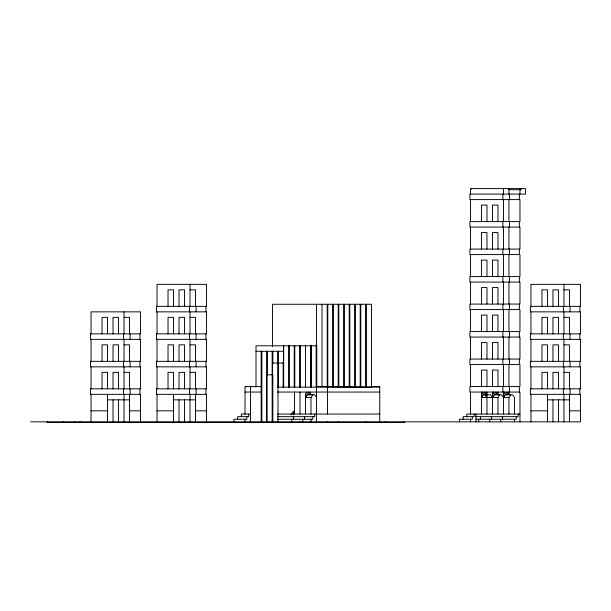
<?xml version="1.0" encoding="UTF-8"?>
<svg xmlns="http://www.w3.org/2000/svg" width="611" height="611" viewBox="0 0 611 611"><rect width="100%" height="100%" fill="white"/><g stroke="black" fill="none" stroke-linecap="round" stroke-linejoin="round"><path stroke-width="0.92" d="M305.5 414.052L305.5 394.805L306.416 392.056L307.333 394.805L305.5 397.555L310.999 397.555L312.832 394.805M309.166 394.805L310.083 392.056L310.999 394.805M486.967 397.555L485.134 394.805L486.05 392.056L486.967 394.805L486.05 396.18M496.132 394.805L497.048 392.056L497.965 394.805L497.965 392.056M507.13 394.805L508.047 392.056L508.963 394.805L508.963 392.056M482.385 396.18L481.468 394.805L482.385 392.056L483.301 394.805L481.468 397.555L497.965 397.555L499.798 394.805M493.383 396.18L492.466 394.805L493.383 392.056L494.299 394.805L492.466 397.555L490.633 394.805L486.967 394.805M494.299 394.805L501.631 394.805L503.464 397.555L505.297 394.805L504.38 392.056L503.464 394.805L504.38 396.18M508.963 414.052L508.963 397.555L510.796 394.805M290.966 414.854L293.586 411.15L293.586 414.816M508.734 189.738L521.107 189.738L521.107 188.593M190.021 289.858L195.52 289.858L195.52 306.355M563.953 289.858L569.452 289.858L569.452 306.355M124.033 317.353L129.532 317.353L129.532 333.85M190.021 317.353L195.52 317.353L195.52 333.85M563.953 317.353L569.452 317.353L569.452 333.85M124.033 344.848L129.532 344.848L129.532 361.345M190.021 344.848L195.52 344.848L195.52 361.345M563.953 344.848L569.452 344.848L569.452 361.345M316.498 345.788L256.009 345.788L256.009 387.13M256.009 351.287L283.504 351.287M283.504 363.049L272.506 363.049L272.506 374.803M124.033 372.343L129.532 372.343L129.532 388.84M190.021 372.343L195.52 372.343L195.52 388.84M563.953 372.343L569.452 372.343L569.452 388.84M272.506 346.582L272.506 304.263L371.496 304.263L371.496 387.13L316.498 386.557L316.498 304.263M371.19 386.557L379.737 386.557L379.737 421.834M277.585 387.13L379.164 387.13L379.164 386.557M245.011 392.056L261.508 392.056M277.44 392.056L379.737 392.056M307.333 394.805L314.665 394.805L316.498 397.555M483.301 394.805L485.134 394.805M505.297 394.805L512.629 394.805L514.462 397.555L514.462 414.052M503.464 397.555L508.963 397.555M107.536 399.838L129.532 399.838M173.524 399.838L195.52 399.838M547.456 399.838L569.452 399.838M91.039 410.836L107.536 410.836M129.532 410.836L140.53 410.836M157.027 410.836L173.524 410.836M195.52 410.836L206.518 410.836M530.959 410.836L547.456 410.836M569.452 410.836L580.45 410.836M250.51 414.052L241.345 414.052L241.345 416.649M277.531 414.052L379.737 414.052M519.961 414.052L466.804 414.052L466.804 416.649M277.531 416.649L314.665 416.649L314.665 414.052M475.358 416.649L518.128 416.649L518.128 414.052M277.562 419.238L312.832 419.238L312.832 416.649M475.969 419.238L516.295 419.238L516.295 416.649M30.55 421.834L580.45 421.834L580.45 394.339L530.386 394.339L530.386 388.84L580.45 388.84L580.45 366.844L530.386 366.844L530.386 361.345L580.45 361.345L580.45 339.349L530.386 339.349L530.386 333.85L580.45 333.85L580.45 311.854L530.386 311.854L530.386 306.355L580.45 306.355L580.45 284.359L530.959 284.359L530.959 306.355M305.5 394.805L306.416 396.18M579.877 306.355L579.877 311.854M579.877 333.85L579.877 339.349M579.877 361.345L579.877 366.844M579.877 388.84L579.877 394.339M570.025 306.355L570.025 311.854M570.025 333.85L570.025 339.349M570.025 361.345L570.025 366.844M570.025 388.84L570.025 394.339M569.452 394.339L569.452 421.834M563.953 284.359L563.953 306.355M563.953 311.854L563.953 333.85M563.953 339.349L563.953 361.345M563.953 366.844L563.953 388.84M563.953 394.339L563.953 421.834M563.38 306.355L563.38 311.854M563.38 333.85L563.38 339.349M563.38 361.345L563.38 366.844M563.38 388.84L563.38 394.339M558.454 306.355L558.454 289.858L552.955 289.858L552.955 306.355M558.454 333.85L558.454 317.353L552.955 317.353L552.955 333.85M558.454 361.345L558.454 344.848L552.955 344.848L552.955 361.345M558.454 388.84L558.454 372.343L552.955 372.343L552.955 388.84M558.454 399.838L558.454 421.834M552.955 399.838L552.955 421.834M547.456 306.355L547.456 289.858L541.957 289.858L541.957 306.355M547.456 333.85L547.456 317.353L541.957 317.353L541.957 333.85M547.456 361.345L547.456 344.848L541.957 344.848L541.957 361.345M547.456 388.84L547.456 372.343L541.957 372.343L541.957 388.84M547.456 394.339L547.456 421.834M530.959 311.854L530.959 333.85M530.959 339.349L530.959 361.345M530.959 366.844L530.959 388.84M530.959 394.339L530.959 421.834M519.961 188.593L519.961 194.092M519.961 421.834L519.961 392.056L469.897 392.056L469.897 386.557L519.961 386.557L519.961 364.561L469.897 364.561L469.897 359.062L519.961 359.062L519.961 337.066L469.897 337.066L469.897 331.567L519.961 331.567L519.961 309.571L469.897 309.571L469.897 304.072L519.961 304.072L519.961 282.076L469.897 282.076L469.897 276.577L519.961 276.577L519.961 254.581L469.897 254.581L469.897 249.082L519.961 249.082L519.961 227.086L469.897 227.086L469.897 221.587L519.961 221.587L519.961 199.591L469.897 199.591L469.897 194.092L525.46 194.092L525.46 188.593L470.47 188.593L470.47 194.092M519.388 194.092L519.388 199.591M519.388 221.587L519.388 227.086M519.388 249.082L519.388 254.581M519.388 276.577L519.388 282.076M519.388 304.072L519.388 309.571M519.388 331.567L519.388 337.066M519.388 359.062L519.388 364.561M519.388 386.557L519.388 392.056M514.462 419.238L514.462 421.834M509.536 194.092L509.536 199.591M509.536 221.587L509.536 227.086M509.536 249.082L509.536 254.581M509.536 276.577L509.536 282.076M509.536 304.072L509.536 309.571M509.536 331.567L509.536 337.066M509.536 359.062L509.536 364.561M509.536 386.557L509.536 392.056M508.963 188.593L508.963 194.092M508.963 199.591L508.963 221.587M508.963 227.086L508.963 249.082M508.963 254.581L508.963 276.577M508.963 282.076L508.963 304.072M508.963 309.571L508.963 331.567M508.963 337.066L508.963 359.062M508.963 364.561L508.963 386.557M506.214 392.056L506.214 394.805M503.464 188.593L503.464 194.092M503.464 199.591L503.464 221.587M503.464 227.086L503.464 249.082M503.464 254.581L503.464 276.577M503.464 282.076L503.464 304.072M503.464 309.571L503.464 331.567M503.464 337.066L503.464 359.062M503.464 364.561L503.464 386.557M503.464 392.056L503.464 414.052M502.891 194.092L502.891 199.591M502.891 221.587L502.891 227.086M502.891 249.082L502.891 254.581M502.891 276.577L502.891 282.076M502.891 304.072L502.891 309.571M502.891 331.567L502.891 337.066M502.891 359.062L502.891 364.561M502.891 386.557L502.891 392.056M502.548 416.649L502.548 419.238M500.715 419.238L500.715 421.834M497.965 221.587L497.965 205.09L492.466 205.09L492.466 221.587M497.965 249.082L497.965 232.585L492.466 232.585L492.466 249.082M497.965 276.577L497.965 260.08L492.466 260.08L492.466 276.577M497.965 304.072L497.965 287.575L492.466 287.575L492.466 304.072M497.965 331.567L497.965 315.07L492.466 315.07L492.466 331.567M497.965 359.062L497.965 342.565L492.466 342.565L492.466 359.062M497.965 386.557L497.965 370.06L492.466 370.06L492.466 386.557M497.965 397.555L497.965 414.052M495.216 392.056L495.216 394.805M492.466 392.056L492.466 414.052M491.55 416.649L491.55 419.238M489.717 419.238L489.717 421.834M486.967 221.587L486.967 205.09L481.468 205.09L481.468 221.587M486.967 249.082L486.967 232.585L481.468 232.585L481.468 249.082M486.967 276.577L486.967 260.08L481.468 260.08L481.468 276.577M486.967 304.072L486.967 287.575L481.468 287.575L481.468 304.072M486.967 331.567L486.967 315.07L481.468 315.07L481.468 331.567M486.967 359.062L486.967 342.565L481.468 342.565L481.468 359.062M486.967 386.557L486.967 370.06L481.468 370.06L481.468 386.557M486.967 392.056L486.967 414.052M484.218 392.056L484.218 394.805M481.468 392.056L481.468 414.052M480.552 416.649L480.552 419.238M478.719 419.238L478.719 421.834M475.969 414.052L475.969 421.834M474.136 414.052L474.136 416.649L463.138 416.649L463.138 419.238M472.303 416.649L472.303 419.238L459.472 419.238L459.472 421.834M471.616 188.593L471.616 189.166M470.47 199.591L470.47 221.587M470.47 227.086L470.47 249.082M470.47 254.581L470.47 276.577M470.47 282.076L470.47 304.072M470.47 309.571L470.47 331.567M470.47 337.066L470.47 359.062M470.47 364.561L470.47 386.557M470.47 392.056L470.47 414.052M470.47 419.238L470.47 421.834M404.482 421.834L404.482 422.407L47.047 422.407L47.047 421.834M385.236 421.834L385.236 422.407M366.287 304.263L366.287 387.13M365.989 421.834L365.989 422.407M365.714 304.263L365.714 387.13M360.788 304.263L360.788 387.13M360.215 304.263L360.215 387.13M355.289 304.263L355.289 387.13M354.716 304.263L354.716 387.13M349.79 304.263L349.79 387.13M349.217 304.263L349.217 387.13M344.291 304.263L344.291 387.13M343.718 304.263L343.718 387.13M338.792 304.263L338.792 387.13M338.494 421.834L338.494 422.407M338.219 304.263L338.219 387.13M333.293 304.263L333.293 387.13M332.72 304.263L332.72 387.13M327.794 304.263L327.794 387.13M327.496 387.473L327.496 414.052M327.496 421.834L327.496 422.407M327.221 304.263L327.221 387.13M321.997 304.263L321.997 386.557M316.75 345.223L316.75 387.13M316.498 387.473L316.498 421.834M316.17 345.223L316.17 387.13M311.213 345.223L311.213 387.13M310.999 345.788L310.999 387.13M310.999 397.555L310.999 414.052M310.999 419.238L310.999 421.834M310.632 345.223L310.632 387.13M308.25 392.056L308.25 394.805M305.5 345.246L305.5 387.13M304.584 416.649L304.584 419.238M302.75 419.238L302.75 421.834M300.284 345.246L300.284 387.13M300.001 392.056L300.001 414.052M300.001 421.834L300.001 422.407M299.711 345.246L299.711 387.13M294.785 345.673L294.785 387.13M294.502 392.056L294.502 414.052M294.212 345.673L294.212 387.13M293.586 416.649L293.586 419.238M291.752 419.238L291.752 421.834M289.286 345.246L289.286 387.13M288.713 345.246L288.713 387.13M283.695 345.223L283.695 387.13M283.504 345.246L283.504 387.13M283.122 362.369L283.122 387.13M278.349 351.287L278.349 363.049M278.158 362.369L278.158 387.13M278.005 362.606L278.005 421.834M277.661 351.287L277.661 363.049M272.85 351.287L272.85 363.514M272.85 421.834L272.85 374.803L267.007 374.803L267.007 421.834M272.162 351.287L272.162 421.834M267.351 351.287L267.351 375.123M266.663 351.287L266.663 421.834M261.852 351.287L261.852 421.834M261.508 421.834L261.508 386.557L245.011 386.557L245.011 414.052M261.164 351.287L261.164 421.834M260.935 386.557L260.935 387.13M251.083 386.557L251.083 387.13M250.51 386.557L250.51 421.834M248.677 414.052L248.677 416.649L237.679 416.649L237.679 419.238M246.844 416.649L246.844 419.238L234.013 419.238L234.013 421.834M245.584 386.557L245.584 387.13M245.011 419.238L245.011 421.834M206.518 421.834L206.518 394.339L156.454 394.339L156.454 388.84L206.518 388.84L206.518 366.844L156.454 366.844L156.454 361.345L206.518 361.345L206.518 339.349L156.454 339.349L156.454 333.85L206.518 333.85L206.518 311.854L156.454 311.854L156.454 306.355L206.518 306.355L206.518 284.359L157.027 284.359L157.027 306.355M205.945 306.355L205.945 311.854M205.945 333.85L205.945 339.349M205.945 361.345L205.945 366.844M205.945 388.84L205.945 394.339M196.093 306.355L196.093 311.854M196.093 333.85L196.093 339.349M196.093 361.345L196.093 366.844M196.093 388.84L196.093 394.339M195.52 394.339L195.52 421.834M190.021 284.359L190.021 306.355M190.021 311.854L190.021 333.85M190.021 339.349L190.021 361.345M190.021 366.844L190.021 388.84M190.021 394.339L190.021 421.834M189.448 306.355L189.448 311.854M189.448 333.85L189.448 339.349M189.448 361.345L189.448 366.844M189.448 388.84L189.448 394.339M184.522 306.355L184.522 289.858L179.023 289.858L179.023 306.355M184.522 333.85L184.522 317.353L179.023 317.353L179.023 333.85M184.522 361.345L184.522 344.848L179.023 344.848L179.023 361.345M184.522 388.84L184.522 372.343L179.023 372.343L179.023 388.84M184.522 399.838L184.522 421.834M179.023 399.838L179.023 421.834M173.524 306.355L173.524 289.858L168.025 289.858L168.025 306.355M173.524 333.85L173.524 317.353L168.025 317.353L168.025 333.85M173.524 361.345L173.524 344.848L168.025 344.848L168.025 361.345M173.524 388.84L173.524 372.343L168.025 372.343L168.025 388.84M173.524 394.339L173.524 421.834M157.027 311.854L157.027 333.85M157.027 339.349L157.027 361.345M157.027 366.844L157.027 388.84M157.027 394.339L157.027 421.834M140.53 421.834L140.53 394.339L90.466 394.339L90.466 388.84L140.53 388.84L140.53 366.844L90.466 366.844L90.466 361.345L140.53 361.345L140.53 339.349L90.466 339.349L90.466 333.85L140.53 333.85L140.53 311.854L91.039 311.854L91.039 333.85M139.957 333.85L139.957 339.349M139.957 361.345L139.957 366.844M139.957 388.84L139.957 394.339M130.105 333.85L130.105 339.349M130.105 361.345L130.105 366.844M130.105 388.84L130.105 394.339M129.532 394.339L129.532 421.834M124.033 311.854L124.033 333.85M124.033 339.349L124.033 361.345M124.033 366.844L124.033 388.84M124.033 394.339L124.033 421.834M123.46 333.85L123.46 339.349M123.46 361.345L123.46 366.844M123.46 388.84L123.46 394.339M118.534 333.85L118.534 317.353L113.035 317.353L113.035 333.85M118.534 361.345L118.534 344.848L113.035 344.848L113.035 361.345M118.534 388.84L118.534 372.343L113.035 372.343L113.035 388.84M118.534 399.838L118.534 422.407M113.035 399.838L113.035 421.834M107.536 333.85L107.536 317.353L102.037 317.353L102.037 333.85M107.536 361.345L107.536 344.848L102.037 344.848L102.037 361.345M107.536 388.84L107.536 372.343L102.037 372.343L102.037 388.84M107.536 394.339L107.536 422.407M91.039 339.349L91.039 361.345M91.039 366.844L91.039 388.84M91.039 394.339L91.039 421.834M80.041 421.834L80.041 422.407M74.542 421.834L74.542 422.407M63.544 421.834L63.544 422.407"/></g></svg>
